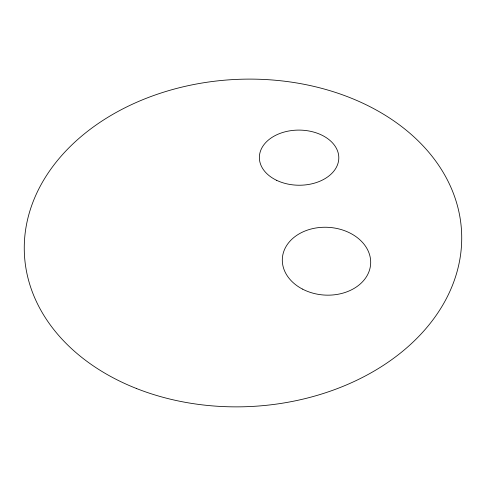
<?xml version="1.0" encoding="UTF-8"?>
<svg xmlns="http://www.w3.org/2000/svg" width="486" height="486" viewBox="0 0 486 486"><rect width="100%" height="100%" fill="white"/><g stroke="black" fill="none" stroke-linecap="round" stroke-linejoin="round"><path stroke-width="0.73" d="M136.299 388.442A218.864 163.703 -3 0 0 461.7 235.649A218.864 163.703 -3 0 0 130.971 104.879A218.864 163.703 -3 0 0 136.299 388.442M302.456 289.079A44.22 33.911 3.5 0 0 370.63 264.08A44.22 33.911 3.5 0 0 306.405 230.473A44.22 33.911 3.5 0 0 302.456 289.079M276.71 180.361A39.718 27.568 0.4 0 0 338.693 159.876A39.718 27.568 0.4 0 0 281.856 132.763A39.718 27.568 0.4 0 0 276.71 180.361"/></g></svg>
